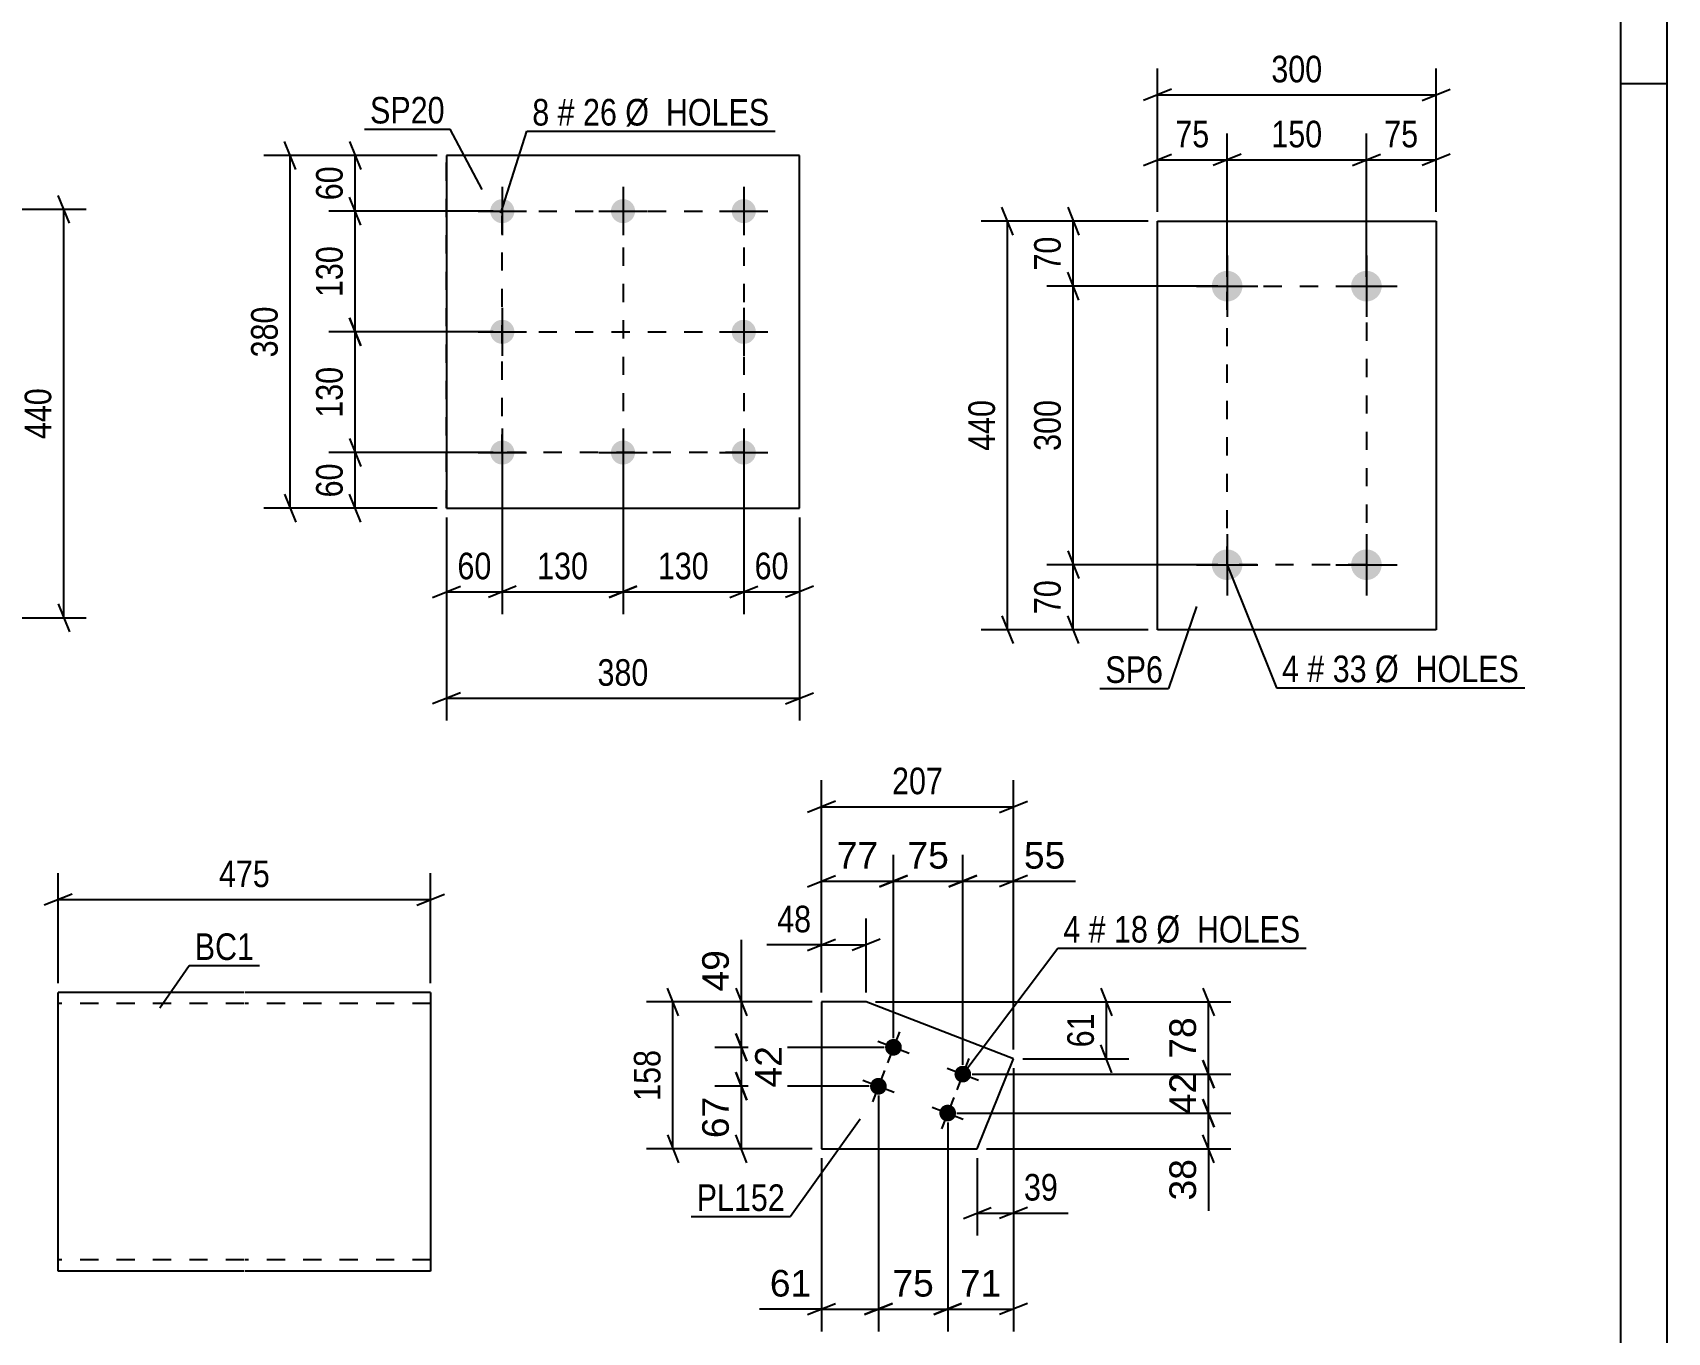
# Model space of a CAD drawing. Header units: millimetres. Extents: x 0 to 841, y 0 to 594.
# Drawn here: x 665 to 841, y 312.5 to 452.5 of the extents above; entities that cross this region are included whole.
import ezdxf

# ---------------------------------------------------------------- set-up
doc = ezdxf.new("R2010")
doc.units = ezdxf.units.MM
doc.linetypes.add('DXK_LINE_DOT2', pattern=[3.9198, 1.9599, -1.9599])
doc.styles.add('Arial', font='ARIAL.TTF', dxfattribs={"height": 0.2})
doc.styles.add('Arial Narrow', font='ARIALN.TTF', dxfattribs={"height": 0.2})

# ---------------------------------------------------------------- blocks, each defined once
blk = doc.blocks.new('Unknown-284856622-1130')
at = {"color": 5, "linetype": 'Continuous'}
for p, q in [((841, 0), (841, 594)), ((836, 5), (836, 589)), ((841, 447), (836, 447))]:
    blk.add_line(p, q, dxfattribs=at)
blk = doc.blocks.new('Bolt-284856622-14551 - 14549')
at = {"linetype": 'Continuous'}
for points in [[(758.51, 342.91, -1), (756.83, 343.56, -1)], [(756.89, 338.71, -1), (755.21, 339.36, -1)], [(765.97, 340.02, -1), (764.3, 340.67, -1)], [(764.35, 335.83, -1), (762.67, 336.48, -1)]]:
    blk.add_hatch(color=1, dxfattribs=at).paths.add_polyline_path(points)
at = {"color": 1, "linetype": 'Continuous'}
for p, q in [((756, 343.88), (759.35, 342.59)), ((758.32, 344.91), (757.02, 341.56)), ((765.78, 342.03), (764.49, 338.67)), ((756.7, 340.72), (755.4, 337.36)), ((763.46, 341), (766.81, 339.7)), ((754.37, 339.69), (757.73, 338.39)), ((761.83, 336.8), (765.19, 335.5)), ((764.16, 337.83), (762.86, 334.47))]:
    blk.add_line(p, q, dxfattribs=at)
blk = doc.blocks.new('Part-284856622-14550 - 14549')
at = {"color": 2, "linetype": 'Continuous'}
for p, q in [((749.93, 348.12), (749.93, 332.31)), ((754.74, 348.12), (749.93, 348.12)), ((770.6, 341.99), (754.74, 348.12)), ((766.7, 332.31), (770.6, 341.99)), ((749.93, 332.31), (766.7, 332.31))]:
    blk.add_line(p, q, dxfattribs=at)
blk = doc.blocks.new('Bolt-284856622-6075 - 6041')
at = {"linetype": 'Continuous'}
for points in [[(793.6, 426.86, -1), (793.6, 423.56, -1)], [(808.6, 426.86, -1), (808.6, 423.56, -1)], [(793.6, 396.86, -1), (793.6, 393.56, -1)], [(808.6, 396.86, -1), (808.6, 393.56, -1)]]:
    blk.add_hatch(color=1, dxfattribs=at).paths.add_polyline_path(points)
at = {"color": 1, "linetype": 'Continuous'}
for p, q in [((793.6, 428.51), (793.6, 421.91)), ((808.6, 428.51), (808.6, 421.91)), ((790.3, 425.21), (796.9, 425.21)), ((805.3, 425.21), (811.9, 425.21)), ((793.6, 398.51), (793.6, 391.91)), ((808.6, 398.51), (808.6, 391.91)), ((790.3, 395.21), (796.9, 395.21)), ((805.3, 395.21), (811.9, 395.21))]:
    blk.add_line(p, q, dxfattribs=at)
blk = doc.blocks.new('Part-284856622-6080 - 6041')
at = {"color": 2, "linetype": 'Continuous'}
for p, q in [((786.1, 388.21), (786.1, 432.21)), ((786.1, 432.21), (816.1, 432.21)), ((816.1, 432.21), (816.1, 388.21)), ((816.1, 388.21), (786.1, 388.21))]:
    blk.add_line(p, q, dxfattribs=at)
blk = doc.blocks.new('Bolt-284856622-6544 - 6510')
at = {"linetype": 'Continuous'}
for points in [[(715.55, 434.59, -1), (715.55, 431.99, -1)], [(728.55, 434.59, -1), (728.55, 431.99, -1)], [(741.55, 434.59, -1), (741.55, 431.99, -1)], [(715.55, 421.59, -1), (715.55, 418.99, -1)], [(741.55, 421.59, -1), (741.55, 418.99, -1)], [(715.55, 408.59, -1), (715.55, 405.99, -1)], [(728.55, 408.59, -1), (728.55, 405.99, -1)], [(741.55, 408.59, -1), (741.55, 405.99, -1)]]:
    blk.add_hatch(color=1, dxfattribs=at).paths.add_polyline_path(points)
at = {"color": 1, "linetype": 'Continuous'}
for p, q in [((715.55, 435.89), (715.55, 430.69)), ((728.55, 435.89), (728.55, 430.69)), ((741.55, 435.89), (741.55, 430.69)), ((712.95, 433.29), (718.15, 433.29)), ((725.95, 433.29), (731.15, 433.29)), ((738.95, 433.29), (744.15, 433.29)), ((715.55, 422.89), (715.55, 417.69)), ((741.55, 422.89), (741.55, 417.69)), ((712.95, 420.29), (718.15, 420.29)), ((738.95, 420.29), (744.15, 420.29)), ((715.55, 409.89), (715.55, 404.69)), ((728.55, 409.89), (728.55, 404.69)), ((741.55, 409.89), (741.55, 404.69)), ((712.95, 407.29), (718.15, 407.29)), ((725.95, 407.29), (731.15, 407.29)), ((738.95, 407.29), (744.15, 407.29))]:
    blk.add_line(p, q, dxfattribs=at)
blk = doc.blocks.new('Part-284856622-6549 - 6510')
at = {"color": 2, "linetype": 'Continuous'}
for p, q in [((709.55, 439.29), (709.55, 401.29)), ((747.55, 439.29), (709.55, 439.29)), ((747.55, 401.29), (747.55, 439.29)), ((709.55, 401.29), (747.55, 401.29))]:
    blk.add_line(p, q, dxfattribs=at)
at = {"color": 7, "linetype": 'DXK_LINE_DOT2'}
for p, q in [((709.55, 401.29), (709.55, 439.29)), ((747.55, 401.29), (747.55, 439.29))]:
    blk.add_line(p, q, dxfattribs=at)
blk = doc.blocks.new('Part-284856622-14448 - 14447')
at = {"color": 2, "linetype": 'Continuous'}
for p, q in [((687.73, 349.14), (667.73, 349.14)), ((667.73, 321.54), (667.73, 349.14)), ((707.83, 349.14), (687.83, 349.14)), ((707.83, 349.14), (707.83, 319.14)), ((667.73, 319.14), (667.73, 321.54)), ((687.73, 319.14), (667.73, 319.14)), ((707.83, 319.14), (687.83, 319.14))]:
    blk.add_line(p, q, dxfattribs=at)
at = {"color": 7, "linetype": 'DXK_LINE_DOT2'}
for p, q in [((687.73, 347.94), (667.73, 347.94)), ((707.83, 347.94), (687.83, 347.94)), ((667.73, 319.33), (667.73, 321.54)), ((667.73, 320.34), (667.73, 320.43)), ((707.83, 320.34), (707.83, 320.43)), ((687.73, 320.34), (667.73, 320.34)), ((707.83, 320.34), (687.83, 320.34))]:
    blk.add_line(p, q, dxfattribs=at)
blk = doc.blocks.new('Rectangle-284856622-6165 - 6041')
at = {"color": 1, "linetype": 'DXK_LINE_DOT2'}
blk.add_lwpolyline([(793.6, 425.21), (808.6, 425.21), (808.6, 395.21), (793.6, 395.21), (793.6, 425.21)], close=True, dxfattribs=at)
blk = doc.blocks.new('Rectangle-284856622-6636 - 6510')
at = {"color": 1, "linetype": 'DXK_LINE_DOT2'}
blk.add_lwpolyline([(715.55, 433.29), (741.55, 433.29), (741.55, 407.29), (715.55, 407.29), (715.55, 433.29)], close=True, dxfattribs=at)
blk = doc.blocks.new('Line-284856622-6629 - 6510')
at = {"color": 1, "linetype": 'DXK_LINE_DOT2'}
blk.add_line((715.55, 420.29), (741.55, 420.29), dxfattribs=at)
blk = doc.blocks.new('Line-284856622-6622 - 6510')
at = {"color": 1, "linetype": 'DXK_LINE_DOT2'}
blk.add_line((728.55, 433.29), (728.55, 407.29), dxfattribs=at)
blk = doc.blocks.new('StraightDimension-284856622-15122 - 14549')
at = {"color": 7, "linetype": 'Continuous'}
for p, q in [((791, 341.85), (792.2, 338.85)), ((766.14, 340.35), (794, 340.35)), ((791.6, 336.15), (791.6, 340.35)), ((792.2, 334.65), (791, 337.65)), ((764.51, 336.15), (794, 336.15))]:
    blk.add_line(p, q, dxfattribs=at)
at = {"color": 0}
blk.add_wipeout([(790.85, 341.07), (786.65, 341.07), (786.65, 335.43), (790.85, 335.43)], dxfattribs=at)
at = {"color": 3, "style": 'Arial'}
blk.add_text('42', height=2.865, rotation=90.0002, dxfattribs=at).set_placement((790.25, 336.03))
blk = doc.blocks.new('StraightDimension-284856622-15202 - 14549')
at = {"color": 7, "linetype": 'Continuous'}
for p, q in [((740.69, 340.54), (741.89, 337.54)), ((755.05, 339.04), (738.44, 339.04)), ((741.29, 332.31), (741.29, 339.04)), ((741.89, 330.81), (740.69, 333.81)), ((748.93, 332.31), (738.44, 332.31))]:
    blk.add_line(p, q, dxfattribs=at)
at = {"color": 0}
blk.add_wipeout([(740.54, 338.5), (736.34, 338.5), (736.34, 332.85), (740.54, 332.85)], dxfattribs=at)
at = {"color": 3, "style": 'Arial'}
blk.add_text('67', height=2.865, rotation=90.0002, dxfattribs=at).set_placement((739.94, 333.45))
blk = doc.blocks.new('StraightDimension-284856622-14661 - 14549')
at = {"color": 7, "linetype": 'Continuous'}
for p, q in [((770.6, 340.99), (770.6, 322.98)), ((766.7, 331.31), (766.7, 322.98)), ((765.2, 324.78), (768.2, 325.98)), ((772.1, 325.98), (769.1, 324.78)), ((766.7, 325.38), (770.6, 325.38))]:
    blk.add_line(p, q, dxfattribs=at)
at = {"color": 0}
blk.add_wipeout([(775.98, 326.13), (775.98, 330.33), (771.12, 330.33), (771.12, 326.13)], dxfattribs=at)
at = {"color": 7, "linetype": 'Continuous'}
blk.add_line((770.6, 325.38), (776.5, 325.38), dxfattribs=at)
blk.add_line((770.6, 325.38), (776.5, 325.38), dxfattribs=at)
at = {"color": 3, "style": 'Arial Narrow'}
blk.add_text('39', height=2.863, dxfattribs=at).set_placement((771.72, 326.73))
blk = doc.blocks.new('StraightDimension-284856622-14653 - 14549')
at = {"color": 7, "linetype": 'Continuous'}
for p, q in [((734.53, 346.62), (733.33, 349.62)), ((748.93, 348.12), (731.08, 348.12)), ((733.93, 332.31), (733.93, 348.12)), ((733.33, 333.81), (734.53, 330.81)), ((748.93, 332.31), (731.08, 332.31))]:
    blk.add_line(p, q, dxfattribs=at)
at = {"color": 0}
blk.add_wipeout([(733.18, 343.56), (728.98, 343.56), (728.98, 336.87), (733.18, 336.87)], dxfattribs=at)
at = {"color": 3, "style": 'Arial Narrow'}
blk.add_text('158', height=2.863, rotation=90.0002, dxfattribs=at).set_placement((732.58, 337.47))
blk = doc.blocks.new('StraightDimension-284856622-14647 - 14549')
at = {"color": 7, "linetype": 'Continuous'}
for p, q in [((780, 349.62), (781.2, 346.62)), ((755.74, 348.12), (783, 348.12)), ((780.6, 341.99), (780.6, 348.12)), ((781.2, 340.49), (780, 343.49)), ((771.6, 341.99), (783, 341.99))]:
    blk.add_line(p, q, dxfattribs=at)
at = {"color": 0}
blk.add_wipeout([(779.85, 347.48), (775.65, 347.48), (775.65, 342.63), (779.85, 342.63)], dxfattribs=at)
at = {"color": 3, "style": 'Arial Narrow'}
blk.add_text('61', height=2.863, rotation=90.0002, dxfattribs=at).set_placement((779.25, 343.23))
blk = doc.blocks.new('StraightDimension-284856622-14657 - 14549')
at = {"color": 7, "linetype": 'Continuous'}
for p, q in [((749.93, 349.12), (749.93, 357.12)), ((754.74, 349.12), (754.74, 357.12)), ((748.43, 353.67), (751.43, 354.87)), ((749.93, 354.27), (754.74, 354.27)), ((756.24, 354.87), (753.24, 353.67))]:
    blk.add_line(p, q, dxfattribs=at)
at = {"color": 0}
blk.add_wipeout([(749.41, 355.02), (749.41, 359.22), (744.55, 359.22), (744.55, 355.02)], dxfattribs=at)
at = {"color": 7, "linetype": 'Continuous'}
blk.add_line((749.93, 354.27), (744.03, 354.27), dxfattribs=at)
blk.add_line((749.93, 354.27), (744.03, 354.27), dxfattribs=at)
at = {"color": 3, "style": 'Arial Narrow'}
blk.add_text('48', height=2.863, dxfattribs=at).set_placement((745.15, 355.62))
blk = doc.blocks.new('StraightDimension-284856622-14705 - 14549')
at = {"color": 7, "linetype": 'Continuous'}
for p, q in [((749.93, 349.12), (749.93, 371.99)), ((770.6, 342.99), (770.6, 371.99)), ((751.43, 369.74), (748.43, 368.54)), ((769.1, 368.54), (772.1, 369.74)), ((749.93, 369.14), (770.6, 369.14))]:
    blk.add_line(p, q, dxfattribs=at)
at = {"color": 0}
blk.add_wipeout([(763.61, 369.89), (763.61, 374.09), (756.92, 374.09), (756.92, 369.89)], dxfattribs=at)
at = {"color": 3, "style": 'Arial Narrow'}
blk.add_text('207', height=2.863, dxfattribs=at).set_placement((757.52, 370.49))
blk = doc.blocks.new('StraightDimension-284856622-15121 - 14549')
at = {"color": 7, "linetype": 'Continuous'}
for p, q in [((791, 349.62), (792.2, 346.62)), ((755.74, 348.12), (794, 348.12)), ((791.6, 340.35), (791.6, 348.12)), ((792.2, 338.85), (791, 341.85)), ((766.14, 340.35), (794, 340.35))]:
    blk.add_line(p, q, dxfattribs=at)
at = {"color": 0}
blk.add_wipeout([(790.85, 347.06), (786.65, 347.06), (786.65, 341.41), (790.85, 341.41)], dxfattribs=at)
at = {"color": 3, "style": 'Arial'}
blk.add_text('78', height=2.865, rotation=90.0002, dxfattribs=at).set_placement((790.25, 342.01))
blk = doc.blocks.new('StraightDimension-284856622-15123 - 14549')
at = {"color": 7, "linetype": 'Continuous'}
for p, q in [((791, 337.65), (792.2, 334.65)), ((764.51, 336.15), (794, 336.15)), ((791.6, 332.31), (791.6, 336.15)), ((792.2, 330.81), (791, 333.81)), ((767.7, 332.31), (794, 332.31))]:
    blk.add_line(p, q, dxfattribs=at)
at = {"color": 0}
blk.add_wipeout([(790.85, 331.79), (786.65, 331.79), (786.65, 326.14), (790.85, 326.14)], dxfattribs=at)
at = {"color": 7, "linetype": 'Continuous'}
blk.add_line((791.6, 332.31), (791.6, 325.61), dxfattribs=at)
blk.add_line((791.6, 332.31), (791.6, 325.61), dxfattribs=at)
at = {"color": 3, "style": 'Arial'}
blk.add_text('38', height=2.865, rotation=90.0002, dxfattribs=at).set_placement((790.25, 326.74))
blk = doc.blocks.new('StraightDimension-284856622-15152 - 14549')
at = {"color": 7, "linetype": 'Continuous'}
for p, q in [((765.14, 341.35), (765.14, 363.98)), ((770.6, 342.99), (770.6, 363.98)), ((763.64, 360.53), (766.64, 361.73)), ((765.14, 361.13), (770.6, 361.13)), ((772.1, 361.73), (769.1, 360.53))]:
    blk.add_line(p, q, dxfattribs=at)
at = {"color": 0}
blk.add_wipeout([(776.77, 361.88), (776.77, 366.08), (771.12, 366.08), (771.12, 361.88)], dxfattribs=at)
at = {"color": 7, "linetype": 'Continuous'}
blk.add_line((770.6, 361.13), (777.29, 361.13), dxfattribs=at)
blk.add_line((770.6, 361.13), (777.29, 361.13), dxfattribs=at)
at = {"color": 3, "style": 'Arial'}
blk.add_text('55', height=2.865, dxfattribs=at).set_placement((771.72, 362.48))
blk = doc.blocks.new('StraightDimension-284856622-15153 - 14549')
at = {"color": 7, "linetype": 'Continuous'}
for p, q in [((757.67, 344.23), (757.67, 363.98)), ((765.14, 341.35), (765.14, 363.98)), ((756.17, 360.53), (759.17, 361.73)), ((757.67, 361.13), (765.14, 361.13)), ((766.64, 361.73), (763.64, 360.53))]:
    blk.add_line(p, q, dxfattribs=at)
at = {"color": 0}
blk.add_wipeout([(764.23, 361.88), (764.23, 366.08), (758.58, 366.08), (758.58, 361.88)], dxfattribs=at)
at = {"color": 3, "style": 'Arial'}
blk.add_text('75', height=2.865, dxfattribs=at).set_placement((759.18, 362.48))
blk = doc.blocks.new('StraightDimension-284856622-15154 - 14549')
at = {"color": 7, "linetype": 'Continuous'}
for p, q in [((749.93, 349.12), (749.93, 363.98)), ((757.67, 344.23), (757.67, 363.98)), ((748.43, 360.53), (751.43, 361.73)), ((749.93, 361.13), (757.67, 361.13)), ((759.17, 361.73), (756.17, 360.53))]:
    blk.add_line(p, q, dxfattribs=at)
at = {"color": 0}
blk.add_wipeout([(756.63, 361.88), (756.63, 366.08), (750.98, 366.08), (750.98, 361.88)], dxfattribs=at)
at = {"color": 3, "style": 'Arial'}
blk.add_text('77', height=2.865, dxfattribs=at).set_placement((751.58, 362.48))
blk = doc.blocks.new('StraightDimension-284856622-15175 - 14549')
at = {"color": 7, "linetype": 'Continuous'}
for p, q in [((770.6, 340.99), (770.6, 312.64)), ((763.51, 335.15), (763.51, 312.64)), ((762.01, 314.44), (765.01, 315.64)), ((772.1, 315.64), (769.1, 314.44)), ((763.51, 315.04), (770.6, 315.04))]:
    blk.add_line(p, q, dxfattribs=at)
at = {"color": 0}
blk.add_wipeout([(769.88, 315.79), (769.88, 319.99), (764.23, 319.99), (764.23, 315.79)], dxfattribs=at)
at = {"color": 3, "style": 'Arial'}
blk.add_text('71', height=2.865, dxfattribs=at).set_placement((764.83, 316.39))
blk = doc.blocks.new('StraightDimension-284856622-15176 - 14549')
at = {"color": 7, "linetype": 'Continuous'}
for p, q in [((756.05, 338.04), (756.05, 312.64)), ((763.51, 335.15), (763.51, 312.64)), ((754.55, 314.44), (757.55, 315.64)), ((765.01, 315.64), (762.01, 314.44)), ((756.05, 315.04), (763.51, 315.04))]:
    blk.add_line(p, q, dxfattribs=at)
at = {"color": 0}
blk.add_wipeout([(762.6, 315.79), (762.6, 319.99), (756.96, 319.99), (756.96, 315.79)], dxfattribs=at)
at = {"color": 3, "style": 'Arial'}
blk.add_text('75', height=2.865, dxfattribs=at).set_placement((757.56, 316.39))
blk = doc.blocks.new('StraightDimension-284856622-15177 - 14549')
at = {"color": 7, "linetype": 'Continuous'}
for p, q in [((756.05, 338.04), (756.05, 312.64)), ((749.93, 331.31), (749.93, 312.64)), ((748.43, 314.44), (751.43, 315.64)), ((757.55, 315.64), (754.55, 314.44)), ((749.93, 315.04), (756.05, 315.04))]:
    blk.add_line(p, q, dxfattribs=at)
at = {"color": 0}
blk.add_wipeout([(749.41, 315.79), (749.41, 319.99), (743.76, 319.99), (743.76, 315.79)], dxfattribs=at)
at = {"color": 7, "linetype": 'Continuous'}
blk.add_line((749.93, 315.04), (743.23, 315.04), dxfattribs=at)
blk.add_line((749.93, 315.04), (743.23, 315.04), dxfattribs=at)
at = {"color": 3, "style": 'Arial'}
blk.add_text('61', height=2.865, dxfattribs=at).set_placement((744.36, 316.39))
blk = doc.blocks.new('StraightDimension-284856622-15200 - 14549')
at = {"color": 7, "linetype": 'Continuous'}
for p, q in [((740.69, 349.62), (741.89, 346.62)), ((748.93, 348.12), (738.44, 348.12)), ((741.29, 343.23), (741.29, 348.12)), ((741.89, 341.73), (740.69, 344.73)), ((756.67, 343.23), (738.44, 343.23))]:
    blk.add_line(p, q, dxfattribs=at)
at = {"color": 0}
blk.add_wipeout([(740.54, 354.3), (736.34, 354.3), (736.34, 348.65), (740.54, 348.65)], dxfattribs=at)
at = {"color": 7, "linetype": 'Continuous'}
blk.add_line((741.29, 348.12), (741.29, 354.82), dxfattribs=at)
blk.add_line((741.29, 348.12), (741.29, 354.82), dxfattribs=at)
at = {"color": 3, "style": 'Arial'}
blk.add_text('49', height=2.865, rotation=90.0002, dxfattribs=at).set_placement((739.94, 349.25))
blk = doc.blocks.new('StraightDimension-284856622-15201 - 14549')
at = {"color": 7, "linetype": 'Continuous'}
for p, q in [((740.69, 344.73), (741.89, 341.73)), ((756.67, 343.23), (738.89, 343.23)), ((741.29, 339.04), (741.29, 343.23)), ((741.89, 337.54), (740.69, 340.54)), ((755.05, 339.04), (738.89, 339.04))]:
    blk.add_line(p, q, dxfattribs=at)
at = {"color": 0}
blk.add_wipeout([(746.24, 343.96), (742.04, 343.96), (742.04, 338.31), (746.24, 338.31)], dxfattribs=at)
at = {"color": 3, "style": 'Arial'}
blk.add_text('42', height=2.865, rotation=90.0002, dxfattribs=at).set_placement((745.64, 338.91))
blk = doc.blocks.new('StraightDimension-284856622-6082 - 6041')
at = {"color": 7, "linetype": 'Continuous'}
for p, q in [((786.1, 433.21), (786.1, 448.66)), ((816.1, 433.21), (816.1, 448.66)), ((787.6, 446.41), (784.6, 445.21)), ((786.1, 445.81), (816.1, 445.81)), ((814.6, 445.21), (817.6, 446.41))]:
    blk.add_line(p, q, dxfattribs=at)
at = {"color": 0}
blk.add_wipeout([(804.44, 446.56), (804.44, 450.76), (797.76, 450.76), (797.76, 446.56)], dxfattribs=at)
at = {"color": 3, "style": 'Arial Narrow'}
blk.add_text('300', height=2.863, dxfattribs=at).set_placement((798.36, 447.16))
blk = doc.blocks.new('StraightDimension-284856622-6103 - 6041')
at = {"color": 7, "linetype": 'Continuous'}
for p, q in [((793.6, 426.21), (793.6, 441.66)), ((808.6, 426.21), (808.6, 441.66)), ((795.1, 439.41), (792.1, 438.21)), ((793.6, 438.81), (808.6, 438.81)), ((807.1, 438.21), (810.1, 439.41))]:
    blk.add_line(p, q, dxfattribs=at)
at = {"color": 0}
blk.add_wipeout([(804.44, 439.56), (804.44, 443.76), (797.76, 443.76), (797.76, 439.56)], dxfattribs=at)
at = {"color": 3, "style": 'Arial Narrow'}
blk.add_text('150', height=2.863, dxfattribs=at).set_placement((798.36, 440.16))
blk = doc.blocks.new('StraightDimension-284856622-6135 - 6041')
at = {"color": 7, "linetype": 'Continuous'}
for p, q in [((776.43, 396.71), (777.63, 393.71)), ((792.6, 395.21), (774.18, 395.21)), ((777.03, 388.21), (777.03, 395.21)), ((777.63, 386.71), (776.43, 389.71)), ((785.1, 388.21), (774.18, 388.21))]:
    blk.add_line(p, q, dxfattribs=at)
at = {"color": 0}
blk.add_wipeout([(776.28, 394.14), (772.08, 394.14), (772.08, 389.29), (776.28, 389.29)], dxfattribs=at)
at = {"color": 3, "style": 'Arial Narrow'}
blk.add_text('70', height=2.863, rotation=90.0002, dxfattribs=at).set_placement((775.68, 389.89))
blk = doc.blocks.new('StraightDimension-284856622-6093 - 6041')
at = {"color": 7, "linetype": 'Continuous'}
for p, q in [((786.1, 433.21), (786.1, 441.66)), ((793.6, 426.21), (793.6, 441.66)), ((784.6, 438.21), (787.6, 439.41)), ((786.1, 438.81), (793.6, 438.81)), ((795.1, 439.41), (792.1, 438.21))]:
    blk.add_line(p, q, dxfattribs=at)
at = {"color": 0}
blk.add_wipeout([(792.28, 439.56), (792.28, 443.76), (787.42, 443.76), (787.42, 439.56)], dxfattribs=at)
at = {"color": 3, "style": 'Arial Narrow'}
blk.add_text('75', height=2.863, dxfattribs=at).set_placement((788.02, 440.16))
blk = doc.blocks.new('StraightDimension-284856622-6113 - 6041')
at = {"color": 7, "linetype": 'Continuous'}
for p, q in [((808.6, 426.21), (808.6, 441.66)), ((816.1, 433.21), (816.1, 441.66)), ((807.1, 438.21), (810.1, 439.41)), ((808.6, 438.81), (816.1, 438.81)), ((817.6, 439.41), (814.6, 438.21))]:
    blk.add_line(p, q, dxfattribs=at)
at = {"color": 0}
blk.add_wipeout([(814.78, 439.56), (814.78, 443.76), (809.92, 443.76), (809.92, 439.56)], dxfattribs=at)
at = {"color": 3, "style": 'Arial Narrow'}
blk.add_text('75', height=2.863, dxfattribs=at).set_placement((810.52, 440.16))
blk = doc.blocks.new('StraightDimension-284856622-6124 - 6041')
at = {"color": 7, "linetype": 'Continuous'}
for p, q in [((770.55, 430.71), (769.35, 433.71)), ((785.1, 432.21), (767.1, 432.21)), ((769.95, 388.21), (769.95, 432.21)), ((769.35, 389.71), (770.55, 386.71)), ((785.1, 388.21), (767.1, 388.21))]:
    blk.add_line(p, q, dxfattribs=at)
at = {"color": 0}
blk.add_wipeout([(769.2, 413.56), (765, 413.56), (765, 406.87), (769.2, 406.87)], dxfattribs=at)
at = {"color": 3, "style": 'Arial Narrow'}
blk.add_text('440', height=2.863, rotation=90.0002, dxfattribs=at).set_placement((768.6, 407.47))
blk = doc.blocks.new('StraightDimension-284856622-6145 - 6041')
at = {"color": 7, "linetype": 'Continuous'}
for p, q in [((777.63, 423.71), (776.43, 426.71)), ((792.6, 425.21), (774.18, 425.21)), ((777.03, 395.21), (777.03, 425.21)), ((776.43, 396.71), (777.63, 393.71)), ((792.6, 395.21), (774.18, 395.21))]:
    blk.add_line(p, q, dxfattribs=at)
at = {"color": 0}
blk.add_wipeout([(776.28, 413.56), (772.08, 413.56), (772.08, 406.87), (776.28, 406.87)], dxfattribs=at)
at = {"color": 3, "style": 'Arial Narrow'}
blk.add_text('300', height=2.863, rotation=90.0002, dxfattribs=at).set_placement((775.68, 407.47))
blk = doc.blocks.new('StraightDimension-284856622-6155 - 6041')
at = {"color": 7, "linetype": 'Continuous'}
for p, q in [((776.43, 433.71), (777.63, 430.71)), ((785.1, 432.21), (774.18, 432.21)), ((777.03, 425.21), (777.03, 432.21)), ((777.63, 423.71), (776.43, 426.71)), ((792.6, 425.21), (774.18, 425.21))]:
    blk.add_line(p, q, dxfattribs=at)
at = {"color": 0}
blk.add_wipeout([(776.28, 431.14), (772.08, 431.14), (772.08, 426.29), (776.28, 426.29)], dxfattribs=at)
at = {"color": 3, "style": 'Arial Narrow'}
blk.add_text('70', height=2.863, rotation=90.0002, dxfattribs=at).set_placement((775.68, 426.89))
blk = doc.blocks.new('StraightDimension-284856622-6258 - 6179')
at = {"color": 7, "linetype": 'Continuous'}
for p, q in [((668.93, 431.99), (667.73, 434.99)), ((653.33, 433.49), (670.73, 433.49)), ((668.33, 389.49), (668.33, 433.49)), ((667.73, 390.99), (668.93, 387.99)), ((653.33, 389.49), (670.73, 389.49))]:
    blk.add_line(p, q, dxfattribs=at)
at = {"color": 0}
blk.add_wipeout([(667.58, 414.83), (663.38, 414.83), (663.38, 408.14), (667.58, 408.14)], dxfattribs=at)
at = {"color": 3, "style": 'Arial Narrow'}
blk.add_text('440', height=2.863, rotation=90.0002, dxfattribs=at).set_placement((666.98, 408.74))
blk = doc.blocks.new('StraightDimension-284856622-6551 - 6510')
at = {"color": 7, "linetype": 'Continuous'}
for p, q in [((709.55, 400.29), (709.55, 378.42)), ((747.55, 400.29), (747.55, 378.42)), ((711.05, 381.42), (708.05, 380.22)), ((709.55, 380.82), (747.55, 380.82)), ((746.05, 380.22), (749.05, 381.42))]:
    blk.add_line(p, q, dxfattribs=at)
at = {"color": 0}
blk.add_wipeout([(731.89, 381.57), (731.89, 385.77), (725.2, 385.77), (725.2, 381.57)], dxfattribs=at)
at = {"color": 3, "style": 'Arial Narrow'}
blk.add_text('380', height=2.863, dxfattribs=at).set_placement((725.8, 382.17))
blk = doc.blocks.new('StraightDimension-284856622-6562 - 6510')
at = {"color": 7, "linetype": 'Continuous'}
for p, q in [((715.55, 406.29), (715.55, 389.89)), ((709.55, 400.29), (709.55, 389.89)), ((708.05, 391.69), (711.05, 392.89)), ((717.05, 392.89), (714.05, 391.69)), ((709.55, 392.29), (715.55, 392.29))]:
    blk.add_line(p, q, dxfattribs=at)
at = {"color": 0}
blk.add_wipeout([(714.97, 393.04), (714.97, 397.24), (710.12, 397.24), (710.12, 393.04)], dxfattribs=at)
at = {"color": 3, "style": 'Arial Narrow'}
blk.add_text('60', height=2.863, dxfattribs=at).set_placement((710.72, 393.64))
blk = doc.blocks.new('StraightDimension-284856622-6576 - 6510')
at = {"color": 7, "linetype": 'Continuous'}
for p, q in [((741.55, 406.29), (741.55, 389.89)), ((747.55, 400.29), (747.55, 389.89)), ((740.05, 391.69), (743.05, 392.89)), ((749.05, 392.89), (746.05, 391.69)), ((741.55, 392.29), (747.55, 392.29))]:
    blk.add_line(p, q, dxfattribs=at)
at = {"color": 0}
blk.add_wipeout([(746.97, 393.04), (746.97, 397.24), (742.12, 397.24), (742.12, 393.04)], dxfattribs=at)
at = {"color": 3, "style": 'Arial Narrow'}
blk.add_text('60', height=2.863, dxfattribs=at).set_placement((742.72, 393.64))
blk = doc.blocks.new('StraightDimension-284856622-6587 - 6510')
at = {"color": 7, "linetype": 'Continuous'}
for p, q in [((693.31, 437.79), (692.11, 440.79)), ((708.55, 439.29), (689.86, 439.29)), ((692.71, 401.29), (692.71, 439.29)), ((692.11, 402.79), (693.31, 399.79)), ((708.55, 401.29), (689.86, 401.29))]:
    blk.add_line(p, q, dxfattribs=at)
at = {"color": 0}
blk.add_wipeout([(691.96, 423.63), (687.76, 423.63), (687.76, 416.94), (691.96, 416.94)], dxfattribs=at)
at = {"color": 3, "style": 'Arial Narrow'}
blk.add_text('380', height=2.863, rotation=90.0002, dxfattribs=at).set_placement((691.36, 417.54))
blk = doc.blocks.new('StraightDimension-284856622-6598 - 6510')
at = {"color": 7, "linetype": 'Continuous'}
for p, q in [((699.11, 408.79), (700.31, 405.79)), ((714.55, 407.29), (696.86, 407.29)), ((699.71, 401.29), (699.71, 407.29)), ((700.31, 399.79), (699.11, 402.79)), ((708.55, 401.29), (696.86, 401.29))]:
    blk.add_line(p, q, dxfattribs=at)
at = {"color": 0}
blk.add_wipeout([(698.96, 406.71), (694.76, 406.71), (694.76, 401.86), (698.96, 401.86)], dxfattribs=at)
at = {"color": 3, "style": 'Arial Narrow'}
blk.add_text('60', height=2.863, rotation=90.0002, dxfattribs=at).set_placement((698.36, 402.46))
blk = doc.blocks.new('StraightDimension-284856622-6612 - 6510')
at = {"color": 7, "linetype": 'Continuous'}
for p, q in [((699.11, 440.79), (700.31, 437.79)), ((708.55, 439.29), (696.86, 439.29)), ((699.71, 433.29), (699.71, 439.29)), ((700.31, 431.79), (699.11, 434.79)), ((714.55, 433.29), (696.86, 433.29))]:
    blk.add_line(p, q, dxfattribs=at)
at = {"color": 0}
blk.add_wipeout([(698.96, 438.71), (694.76, 438.71), (694.76, 433.86), (698.96, 433.86)], dxfattribs=at)
at = {"color": 3, "style": 'Arial Narrow'}
blk.add_text('60', height=2.863, rotation=90.0002, dxfattribs=at).set_placement((698.36, 434.46))
blk = doc.blocks.new('StraightDimension-284856622-17989 - 6510')
at = {"color": 7, "linetype": 'Continuous'}
for p, q in [((715.55, 406.29), (715.55, 389.89)), ((728.55, 406.29), (728.55, 389.89)), ((717.05, 392.89), (714.05, 391.69)), ((727.05, 391.69), (730.05, 392.89)), ((715.55, 392.29), (728.55, 392.29))]:
    blk.add_line(p, q, dxfattribs=at)
at = {"color": 0}
blk.add_wipeout([(725.39, 393.04), (725.39, 397.24), (718.7, 397.24), (718.7, 393.04)], dxfattribs=at)
at = {"color": 3, "style": 'Arial Narrow'}
blk.add_text('130', height=2.863, dxfattribs=at).set_placement((719.3, 393.64))
blk = doc.blocks.new('StraightDimension-284856622-17991 - 6510')
at = {"color": 7, "linetype": 'Continuous'}
for p, q in [((728.55, 406.29), (728.55, 389.89)), ((741.55, 406.29), (741.55, 389.89)), ((730.05, 392.89), (727.05, 391.69)), ((740.05, 391.69), (743.05, 392.89)), ((728.55, 392.29), (741.55, 392.29))]:
    blk.add_line(p, q, dxfattribs=at)
at = {"color": 0}
blk.add_wipeout([(738.39, 393.04), (738.39, 397.24), (731.7, 397.24), (731.7, 393.04)], dxfattribs=at)
at = {"color": 3, "style": 'Arial Narrow'}
blk.add_text('130', height=2.863, dxfattribs=at).set_placement((732.3, 393.64))
blk = doc.blocks.new('StraightDimension-284856622-17993 - 6510')
at = {"color": 7, "linetype": 'Continuous'}
for p, q in [((700.31, 418.79), (699.11, 421.79)), ((714.55, 420.29), (696.86, 420.29)), ((699.71, 407.29), (699.71, 420.29)), ((699.11, 408.79), (700.31, 405.79)), ((714.55, 407.29), (696.86, 407.29))]:
    blk.add_line(p, q, dxfattribs=at)
at = {"color": 0}
blk.add_wipeout([(698.96, 417.13), (694.76, 417.13), (694.76, 410.44), (698.96, 410.44)], dxfattribs=at)
at = {"color": 3, "style": 'Arial Narrow'}
blk.add_text('130', height=2.863, rotation=90.0002, dxfattribs=at).set_placement((698.36, 411.04))
blk = doc.blocks.new('StraightDimension-284856622-17995 - 6510')
at = {"color": 7, "linetype": 'Continuous'}
for p, q in [((700.31, 431.79), (699.11, 434.79)), ((714.55, 433.29), (696.86, 433.29)), ((699.71, 420.29), (699.71, 433.29)), ((699.11, 421.79), (700.31, 418.79)), ((714.55, 420.29), (696.86, 420.29))]:
    blk.add_line(p, q, dxfattribs=at)
at = {"color": 0}
blk.add_wipeout([(698.96, 430.13), (694.76, 430.13), (694.76, 423.44), (698.96, 423.44)], dxfattribs=at)
at = {"color": 3, "style": 'Arial Narrow'}
blk.add_text('130', height=2.863, rotation=90.0002, dxfattribs=at).set_placement((698.36, 424.04))
blk = doc.blocks.new('StraightDimension-284856622-14597 - 14447')
at = {"color": 7, "linetype": 'Continuous'}
for p, q in [((667.73, 350.14), (667.73, 361.99)), ((707.83, 350.14), (707.83, 361.99)), ((669.23, 359.74), (666.23, 358.54)), ((667.73, 359.14), (707.83, 359.14)), ((706.33, 358.54), (709.33, 359.74))]:
    blk.add_line(p, q, dxfattribs=at)
at = {"color": 0}
blk.add_wipeout([(691.12, 359.89), (691.12, 364.09), (684.44, 364.09), (684.44, 359.89)], dxfattribs=at)
at = {"color": 3, "style": 'Arial Narrow'}
blk.add_text('475', height=2.863, dxfattribs=at).set_placement((685.04, 360.49))
blk = doc.blocks.new('Mark-284856622-14720 - 14549')
at = {"color": 0}
blk.add_wipeout([(745.98, 325.61), (745.98, 328.61), (736.48, 328.61), (736.48, 325.61)], dxfattribs=at)
blk.add_wipeout([(745.98, 325.61), (745.98, 328.61), (736.48, 328.61), (736.48, 325.61)], dxfattribs=at)
at = {"color": 30, "linetype": 'Continuous'}
for p in [(754.09, 335.5), (735.88, 325.01)]:
    blk.add_line(p, (746.58, 325.01), dxfattribs=at)
at = {"color": 3, "style": 'Arial Narrow'}
blk.add_text('PL152', height=2.863, dxfattribs=at).set_placement((736.48, 325.61))
blk = doc.blocks.new('Mark-284856622-14723 - 14549')
at = {"color": 0}
for points in [[(777.79, 354.52), (777.79, 357.52), (775.97, 357.52), (775.97, 354.52)], [(780.52, 354.52), (780.52, 357.52), (778.69, 357.52), (778.69, 354.52)], [(785.08, 354.52), (785.08, 357.52), (781.42, 357.52), (781.42, 354.52)], [(801.51, 354.52), (801.51, 357.52), (785.98, 357.52), (785.98, 354.52)]]:
    blk.add_wipeout(points, dxfattribs=at)
for points in [[(777.79, 354.52), (777.79, 357.52), (775.97, 357.52), (775.97, 354.52)], [(780.52, 354.52), (780.52, 357.52), (778.69, 357.52), (778.69, 354.52)], [(785.08, 354.52), (785.08, 357.52), (781.42, 357.52), (781.42, 354.52)], [(801.51, 354.52), (801.51, 357.52), (785.98, 357.52), (785.98, 354.52)]]:
    blk.add_wipeout(points, dxfattribs=at)
at = {"color": 7, "linetype": 'Continuous'}
for p, q in [((765.14, 340.35), (775.37, 353.92)), ((775.37, 353.92), (802.11, 353.92))]:
    blk.add_line(p, q, dxfattribs=at)
at = {"color": 3, "style": 'Arial Narrow'}
for s, height, p in [('4', 2.86, (775.97, 354.52)), ('#', 2.86, (778.69, 354.52)), ('18', 2.863, (781.42, 354.52)), ('Ø  HOLES', 2.863, (785.98, 354.52))]:
    blk.add_text(s, height=height, dxfattribs=at).set_placement(p)
blk = doc.blocks.new('Mark-284856622-6071 - 6041')
at = {"color": 0}
for points in [[(801.34, 382.56), (801.34, 385.56), (799.51, 385.56), (799.51, 382.56)], [(804.07, 382.56), (804.07, 385.56), (802.24, 385.56), (802.24, 382.56)], [(808.62, 382.56), (808.62, 385.56), (804.97, 385.56), (804.97, 382.56)], [(825.05, 382.56), (825.05, 385.56), (809.52, 385.56), (809.52, 382.56)]]:
    blk.add_wipeout(points, dxfattribs=at)
for points in [[(801.34, 382.56), (801.34, 385.56), (799.51, 385.56), (799.51, 382.56)], [(804.07, 382.56), (804.07, 385.56), (802.24, 385.56), (802.24, 382.56)], [(808.62, 382.56), (808.62, 385.56), (804.97, 385.56), (804.97, 382.56)], [(825.05, 382.56), (825.05, 385.56), (809.52, 385.56), (809.52, 382.56)]]:
    blk.add_wipeout(points, dxfattribs=at)
at = {"color": 7, "linetype": 'Continuous'}
for p, q in [((793.6, 395.21), (798.91, 381.96)), ((798.91, 381.96), (825.65, 381.96))]:
    blk.add_line(p, q, dxfattribs=at)
at = {"color": 3, "style": 'Arial Narrow'}
for s, height, p in [('Ø  HOLES', 2.863, (809.52, 382.56)), ('4', 2.86, (799.51, 382.56)), ('#', 2.86, (802.24, 382.56)), ('33', 2.863, (804.97, 382.56))]:
    blk.add_text(s, height=height, dxfattribs=at).set_placement(p)
blk = doc.blocks.new('Mark-284856622-6076 - 6041')
at = {"color": 0}
blk.add_wipeout([(786.7, 382.48), (786.7, 385.48), (780.49, 385.48), (780.49, 382.48)], dxfattribs=at)
blk.add_wipeout([(786.7, 382.48), (786.7, 385.48), (780.49, 385.48), (780.49, 382.48)], dxfattribs=at)
at = {"color": 30, "linetype": 'Continuous'}
for p in [(790.29, 390.7), (779.89, 381.88)]:
    blk.add_line(p, (787.3, 381.88), dxfattribs=at)
at = {"color": 3, "style": 'Arial Narrow'}
blk.add_text('SP6', height=2.863, dxfattribs=at).set_placement((780.49, 382.48))
blk = doc.blocks.new('Mark-284856622-6540 - 6510')
at = {"color": 0}
for points in [[(720.61, 442.51), (720.61, 445.51), (718.78, 445.51), (718.78, 442.51)], [(723.34, 442.51), (723.34, 445.51), (721.51, 445.51), (721.51, 442.51)], [(727.89, 442.51), (727.89, 445.51), (724.24, 445.51), (724.24, 442.51)], [(744.32, 442.51), (744.32, 445.51), (728.79, 445.51), (728.79, 442.51)]]:
    blk.add_wipeout(points, dxfattribs=at)
for points in [[(720.61, 442.51), (720.61, 445.51), (718.78, 445.51), (718.78, 442.51)], [(723.34, 442.51), (723.34, 445.51), (721.51, 445.51), (721.51, 442.51)], [(727.89, 442.51), (727.89, 445.51), (724.24, 445.51), (724.24, 442.51)], [(744.32, 442.51), (744.32, 445.51), (728.79, 445.51), (728.79, 442.51)]]:
    blk.add_wipeout(points, dxfattribs=at)
at = {"color": 7, "linetype": 'Continuous'}
for p, q in [((715.4, 433.07), (718.18, 441.91)), ((718.18, 441.91), (744.92, 441.91))]:
    blk.add_line(p, q, dxfattribs=at)
at = {"color": 3, "style": 'Arial Narrow'}
for s, height, p in [('8', 2.86, (718.78, 442.51)), ('#', 2.86, (721.51, 442.51)), ('26', 2.863, (724.24, 442.51)), ('Ø  HOLES', 2.863, (728.79, 442.51))]:
    blk.add_text(s, height=height, dxfattribs=at).set_placement(p)
blk = doc.blocks.new('Mark-284856622-6545 - 6510')
at = {"color": 0}
blk.add_wipeout([(709.34, 442.73), (709.34, 445.73), (701.31, 445.73), (701.31, 442.73)], dxfattribs=at)
blk.add_wipeout([(709.34, 442.73), (709.34, 445.73), (701.31, 445.73), (701.31, 442.73)], dxfattribs=at)
at = {"color": 30, "linetype": 'Continuous'}
for p in [(700.71, 442.13), (713.37, 435.62)]:
    blk.add_line(p, (709.94, 442.13), dxfattribs=at)
at = {"color": 3, "style": 'Arial Narrow'}
blk.add_text('SP20', height=2.863, dxfattribs=at).set_placement((701.31, 442.73))
blk = doc.blocks.new('Mark-284856622-15093 - 14447')
at = {"color": 0}
blk.add_wipeout([(688.82, 352.64), (688.82, 355.64), (682.43, 355.64), (682.43, 352.64)], dxfattribs=at)
blk.add_wipeout([(688.82, 352.64), (688.82, 355.64), (682.43, 355.64), (682.43, 352.64)], dxfattribs=at)
at = {"color": 30, "linetype": 'Continuous'}
for p, q in [((678.67, 347.47), (681.83, 352.04)), ((681.83, 352.04), (689.42, 352.04))]:
    blk.add_line(p, q, dxfattribs=at)
at = {"color": 3, "style": 'Arial Narrow'}
blk.add_text('BC1', height=2.863, dxfattribs=at).set_placement((682.43, 352.64))

msp = doc.modelspace()

# ---------------------------------------------------------------- block references
for name in ['Unknown-284856622-1130', 'Part-284856622-6549 - 6510', 'Bolt-284856622-6544 - 6510', 'Rectangle-284856622-6636 - 6510', 'Line-284856622-6622 - 6510', 'Part-284856622-6080 - 6041', 'Bolt-284856622-6075 - 6041', 'Rectangle-284856622-6165 - 6041', 'Line-284856622-6629 - 6510', 'Part-284856622-14448 - 14447', 'Part-284856622-14550 - 14549', 'Bolt-284856622-14551 - 14549']:
    msp.add_blockref(name, (0, 0))

# ---------------------------------------------------------------- next in the draw order: block references
for name in ['StraightDimension-284856622-6082 - 6041', 'StraightDimension-284856622-6258 - 6179', 'StraightDimension-284856622-6551 - 6510', 'StraightDimension-284856622-6135 - 6041', 'Mark-284856622-6071 - 6041', 'StraightDimension-284856622-14597 - 14447', 'StraightDimension-284856622-15122 - 14549', 'StraightDimension-284856622-15202 - 14549']:
    msp.add_blockref(name, (0, 0))

# ---------------------------------------------------------------- next in the draw order: block references
for name in ['StraightDimension-284856622-6103 - 6041', 'StraightDimension-284856622-6562 - 6510', 'StraightDimension-284856622-6576 - 6510', 'Mark-284856622-15093 - 14447', 'StraightDimension-284856622-14653 - 14549', 'StraightDimension-284856622-14661 - 14549']:
    msp.add_blockref(name, (0, 0))

# ---------------------------------------------------------------- next in the draw order: block references
for name in ['StraightDimension-284856622-6093 - 6041', 'StraightDimension-284856622-6113 - 6041', 'StraightDimension-284856622-6587 - 6510', 'StraightDimension-284856622-14647 - 14549', 'StraightDimension-284856622-15123 - 14549']:
    msp.add_blockref(name, (0, 0))

# ---------------------------------------------------------------- next in the draw order: block references
for name in ['StraightDimension-284856622-6612 - 6510', 'StraightDimension-284856622-6124 - 6041', 'StraightDimension-284856622-6598 - 6510', 'StraightDimension-284856622-14657 - 14549']:
    msp.add_blockref(name, (0, 0))

# ---------------------------------------------------------------- next in the draw order: block references
for name in ['StraightDimension-284856622-6145 - 6041', 'StraightDimension-284856622-17989 - 6510', 'Mark-284856622-6076 - 6041', 'StraightDimension-284856622-14705 - 14549']:
    msp.add_blockref(name, (0, 0))

# ---------------------------------------------------------------- next in the draw order: block references
for name in ['StraightDimension-284856622-6155 - 6041', 'StraightDimension-284856622-17993 - 6510', 'StraightDimension-284856622-17991 - 6510', 'StraightDimension-284856622-15121 - 14549']:
    msp.add_blockref(name, (0, 0))

# ---------------------------------------------------------------- next in the draw order: block references
for name in ['StraightDimension-284856622-17995 - 6510', 'StraightDimension-284856622-15152 - 14549']:
    msp.add_blockref(name, (0, 0))

# ---------------------------------------------------------------- next in the draw order: block references
for name in ['Mark-284856622-6545 - 6510', 'Mark-284856622-6540 - 6510', 'StraightDimension-284856622-15153 - 14549']:
    msp.add_blockref(name, (0, 0))

# ---------------------------------------------------------------- next in the draw order: block references
for name in ['StraightDimension-284856622-15154 - 14549', 'StraightDimension-284856622-15175 - 14549']:
    msp.add_blockref(name, (0, 0))

# ---------------------------------------------------------------- next in the draw order: block references
for name in ['Mark-284856622-14723 - 14549', 'StraightDimension-284856622-15200 - 14549', 'StraightDimension-284856622-15176 - 14549']:
    msp.add_blockref(name, (0, 0))

# ---------------------------------------------------------------- next in the draw order: block references
msp.add_blockref('StraightDimension-284856622-15177 - 14549', (0, 0))

# ---------------------------------------------------------------- next in the draw order: block references
for name in ['StraightDimension-284856622-15201 - 14549', 'Mark-284856622-14720 - 14549']:
    msp.add_blockref(name, (0, 0))

doc.saveas('drawing.dxf')
